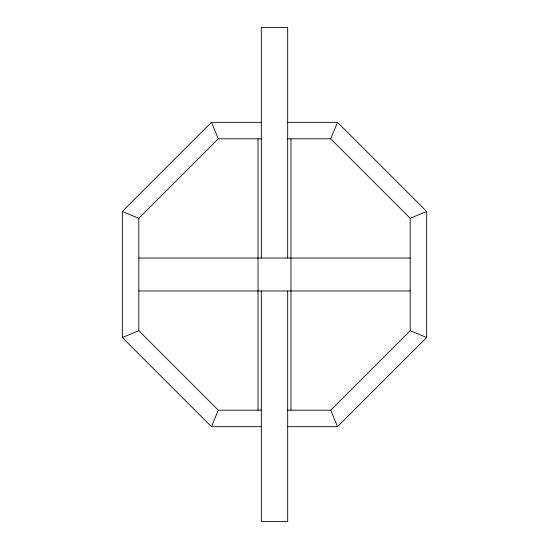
<?xml version="1.0" encoding="UTF-8"?>
<svg xmlns="http://www.w3.org/2000/svg" width="549" height="549" viewBox="0 0 549 549"><rect width="100%" height="100%" fill="white"/><g stroke="black" fill="none" stroke-linecap="round" stroke-linejoin="round"><path stroke-width="0.82" d="M261.207 426.662L211.475 426.662L218.296 410.192L138.808 330.704L138.808 218.296L218.296 138.808L261.729 138.808M287.271 410.192L330.704 410.192L410.192 330.704L410.192 218.296L330.704 138.808L337.525 122.338L287.793 122.338M211.475 426.662L122.338 337.525L122.338 211.475L211.475 122.338L261.207 122.338M287.793 426.662L337.525 426.662L426.662 337.525L426.662 211.475L337.525 122.338M122.338 337.525L138.808 330.704M410.192 218.296L426.662 211.475M287.271 138.808L330.704 138.808M138.808 258.03L410.192 258.03M138.808 290.97L410.192 290.97M218.296 410.192L261.729 410.192M122.338 211.475L138.808 218.296M410.192 330.704L426.662 337.525M211.475 122.338L218.296 138.808M330.704 410.192L337.525 426.662M290.97 138.808L290.97 410.192M287.676 258.03L287.676 27.45L261.324 27.45L261.324 258.03M287.676 290.97L287.676 521.55L261.324 521.55L261.324 290.97M258.03 138.808L258.03 410.192"/></g></svg>
